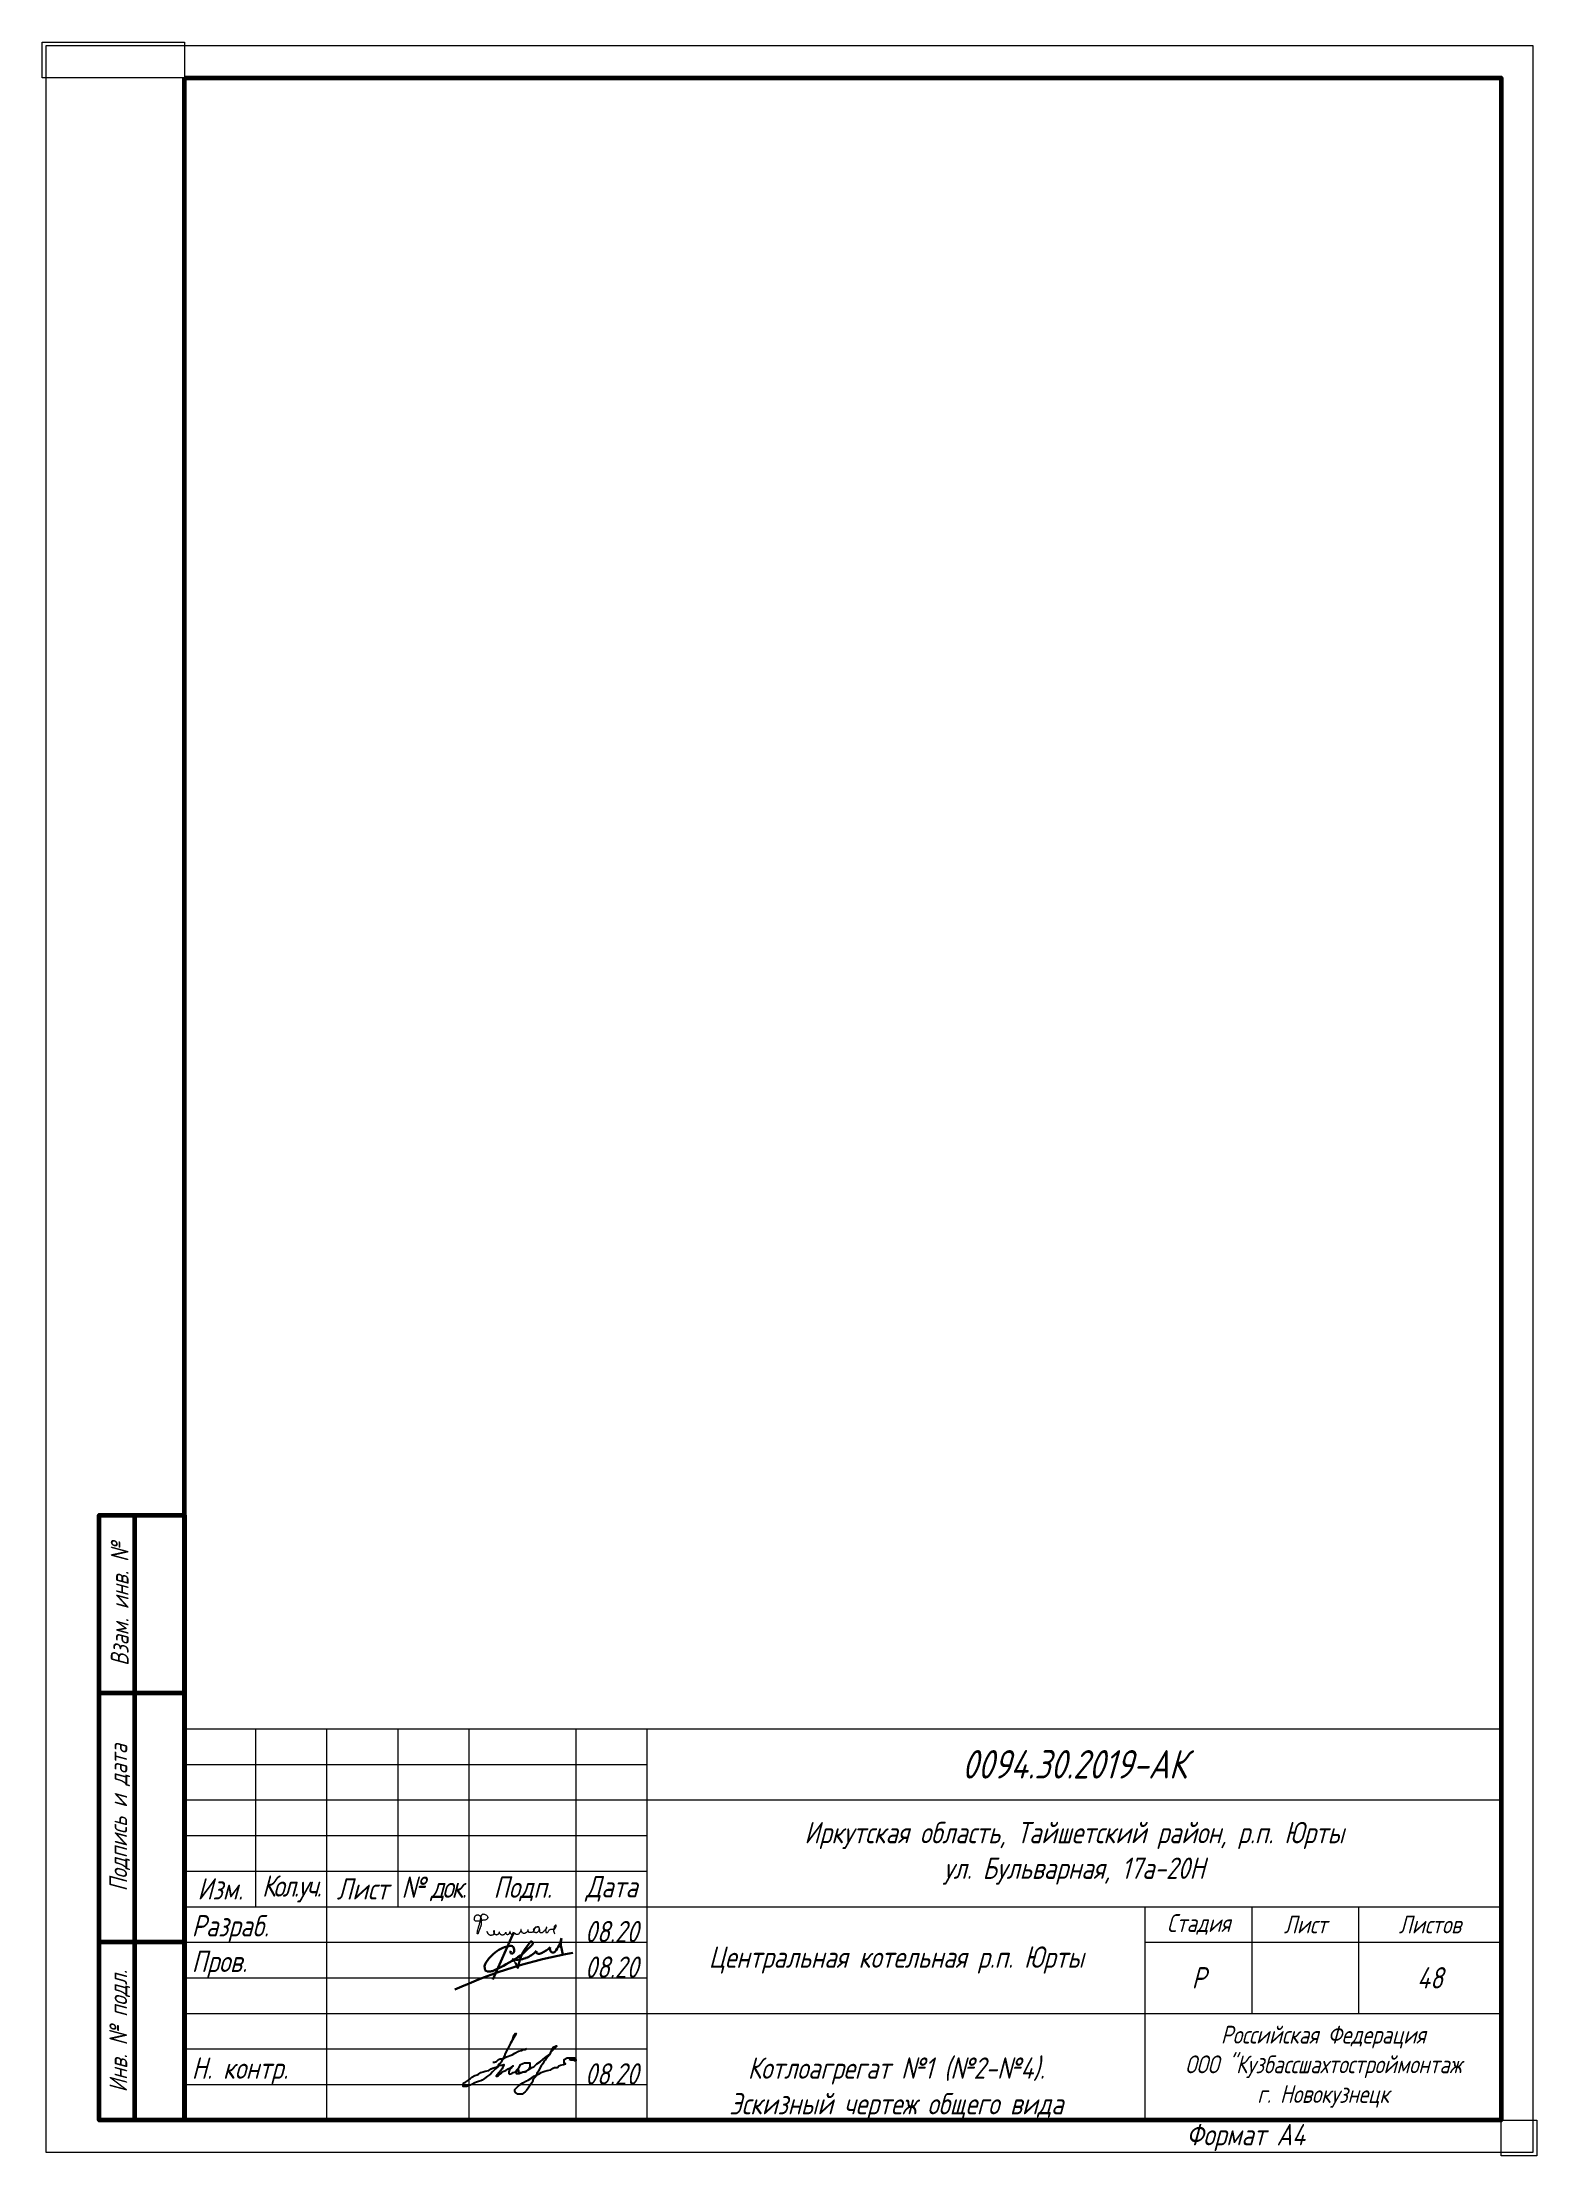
# Paper-space layout 'A4_(210x297)' of a CAD drawing. Header units: millimetres. Extents: x 0 to 210, y 0 to 297.
import ezdxf

# ---------------------------------------------------------------- set-up
doc = ezdxf.new("R2010")
doc.units = ezdxf.units.MM
doc.layers.get('0').update_dxf_attribs({"color": 250, "lineweight": 60})
doc.layers.get('Defpoints').update_dxf_attribs({"color": 170, "lineweight": 5})
for name, color, linetype, lineweight in [('По умолчанию', 7, 'Continuous', 0), ('Подоснова', 7, 'Continuous', 20), ('Сплошная тонкая S_3', 250, 'Continuous', 20), ('Штамп_Подписи', 5, 'Continuous', 20), ('Штамп_Текст', 7, 'Continuous', 20)]:
    doc.layers.add(name, color=color, linetype=linetype, lineweight=lineweight)
doc.styles.add('ASKO 2_5', font='', dxfattribs={"oblique": 15, "height": 2.5})
doc.styles.add('ASKO_3', font='', dxfattribs={"oblique": 15, "height": 3})
doc.styles.add('ASKO_4', font='', dxfattribs={"oblique": 15, "height": 4})
doc.styles.get('ASKO 2_5').set_extended_font_data('GOST type A')
doc.styles.get('ASKO_3').set_extended_font_data('GOST type A')
doc.styles.get('ASKO_4').set_extended_font_data('GOST type A')

# ---------------------------------------------------------------- blocks, each defined once
blk = doc.blocks.new('*U32')
for p, q in [((-7, 0), (-7, 85)), ((0, 60), (-12, 60)), ((0, 25), (-12, 25))]:
    blk.add_line(p, q)
blk.add_lwpolyline([(0, 0), (-12, 0), (-12, 85), (0, 85)], close=True)
at = {"layer": 'Штамп_Текст', "char_height": 2.5, "attachment_point": 5, "rotation": 90, "style": 'ASKO 2_5'}
for s, insert, width in [('Взам. инв. №', (-9.12, 72.5), 25), ('Подпись и дата', (-9.12, 42.5), 35), ('Инв. № подл.', (-9.12, 12.5), 25)]:
    blk.add_mtext(s, dxfattribs=dict(at, insert=insert, width=width))
blk = doc.blocks.new('Наумов_Роспись')
at = {"layer": 'По умолчанию', "color": 5, "lineweight": 30}
for p, q in [((0.3, 9.89), (-5.55, -3.41)), ((3.62, 4.55), (5.45, 6.35)), ((4.91, 7.07), (3.73, 5.62)), ((-5.47, -0.92), (-2.64, 0.47)), ((13.6, 5.81), (14.12, 3.6))]:
    blk.add_line(p, q, dxfattribs=at)
for centre, radius, start, end in [((0.28, -1.89), 8, 96.44203, 121.79931), ((-0.48, 5.06), 1, 49.92869, 97.49653), ((5.25, 6.85), 0.411, 53.57265, 147.3861), ((5.04, 6.79), 0.603, 313.57713, 40.41208), ((6.01, 9.58), 7.81, 319.10362, 349.11422), ((17.74, 6.87), 4.27, 162.04408, 194.43446), ((41.26, -132.51), 138.78, 100.09856, 114.49215), ((-5.52, 0.11), 2.39, 145.19764, 203.4603), ((2.53, -5.35), 12.12, 122.20897, 145.7047), ((-16.61, 28.73), 31.53, 296.30921, 309.91265), ((-0.08, 4.33), 0.543, 146.90226, 238.79596), ((-0.21, 4.43), 0.582, 255.23205, 321.98876), ((1.25, 8.53), 6.36, 257.60765, 292.3983), ((-1.36, 4.87), 1.79, 333.5, 32.12265), ((-2.98, -1.11), 4.47, 12.81881, 31.85517), ((14.95, -2.14), 13.64, 145.32804, 171.50989), ((1.26, 9.44), 7.2, 289.65652, 318.2304), ((7.09, 4.4), 0.519, 152.06977, 254.24063), ((7.34, 5.58), 1.73, 256.95818, 296.51223), ((5.45, 10.57), 7.05, 292.1229, 316.07224), ((11.59, 5.23), 1.15, 157.52812, 239.09523), ((11.3, 4.93), 0.762, 246.04082, 322.30374), ((-6.73, 0.41), 1.58, 231.80022, 276.98188), ((-6.78, 2.31), 3.49, 274.00848, 292.02547), ((1.42, -0.1), 0.0425, 204.21352, 328.0279)]:
    blk.add_arc(centre, radius, start, end, dxfattribs=at)
at = {"layer": 'По умолчанию', "color": 5, "lineweight": 15}
blk.add_arc((-2.98, -1.11), 4.47, 31.85517, 50.15491, dxfattribs=at)
blk = doc.blocks.new('_Фишман')
at = {"color": 5}
blk.add_open_spline([(1.46, 1.32), (1.58, 1.57), (1.67, 1.89), (1.7, 1.98), (1.75, 2.04), (1.82, 2.26), (1.85, 2.34), (1.87, 2.43), (1.88, 2.5), (1.91, 2.61), (1.9, 2.72), (1.89, 2.77), (1.88, 3), (1.89, 3.11), (1.89, 3.19), (1.89, 3.33), (1.89, 3.34), (1.89, 3.46), (1.83, 3.64), (1.81, 3.66), (1.78, 3.77), (1.76, 3.82), (1.64, 3.87), (1.54, 3.93), (1.33, 3.99), (1.22, 3.89), (1.14, 3.87), (1.1, 3.81), (1.03, 3.68), (1, 3.63), (0.96, 3.5), (0.94, 3.43), (0.94, 3.27), (0.97, 3.16), (1.04, 3.12), (1.1, 3.08), (1.32, 3.01), (1.47, 3.06), (1.65, 3.02), (1.72, 3.11), (1.82, 3.15), (1.92, 3.17), (2.06, 3.15), (2.14, 3.2), (2.25, 3.16), (2.34, 3.19), (2.4, 3.19), (2.44, 3.2), (2.65, 3.31), (2.76, 3.39), (2.82, 3.48), (2.84, 3.57), (2.83, 3.64), (2.8, 3.69), (2.73, 3.89), (2.55, 3.95), (2.38, 4.04), (2.3, 4.06), (2.16, 4.06), (2.12, 4.06), (2.05, 4.05), (2.01, 3.91), (1.93, 3.8), (1.9, 3.7), (1.86, 3.54), (1.81, 3.37), (1.78, 3.27), (1.8, 3.21), (1.8, 3.04), (1.76, 2.92), (1.74, 2.88), (1.68, 2.72), (1.65, 2.58), (1.61, 2.43), (1.58, 2.33), (1.55, 2.24), (1.52, 2.13), (1.47, 1.96), (1.44, 1.84), (1.44, 1.8), (1.37, 1.66), (1.39, 1.55), (1.36, 1.46), (1.34, 1.2), (1.46, 1.32), (1.46, 1.32)], degree=3, dxfattribs=at)
blk.add_open_spline([(2.72, 1.65), (2.72, 1.47), (2.84, 1.28), (2.93, 1.22), (2.99, 1.19), (3.06, 1.13), (3.17, 1.1), (3.3, 1.1), (3.41, 1.11), (3.6, 1.14), (3.66, 1.19), (3.73, 1.35), (3.77, 1.44), (3.79, 1.52), (3.79, 1.6), (3.79, 1.67), (3.72, 1.69), (3.66, 1.69), (3.63, 1.59), (3.67, 1.5), (3.7, 1.43), (3.73, 1.3), (3.77, 1.26), (3.82, 1.22), (3.88, 1.2), (3.91, 1.2), (4.02, 1.14), (4.13, 1.16), (4.17, 1.18), (4.21, 1.21), (4.26, 1.22), (4.34, 1.25), (4.43, 1.32), (4.45, 1.4), (4.48, 1.49), (4.5, 1.56), (4.46, 1.56), (4.41, 1.5), (4.4, 1.46), (4.45, 1.38), (4.57, 1.25), (4.61, 1.23), (4.65, 1.18), (4.79, 1.14), (4.81, 1.15), (4.91, 1.13), (4.98, 1.15), (5.09, 1.18), (5.16, 1.21), (5.23, 1.28), (5.27, 1.31), (5.34, 1.4), (5.38, 1.44), (5.38, 1.46), (5.38, 1.46), (5.38, 1.51), (5.39, 1.5), (5.37, 1.46), (5.37, 1.46), (5.38, 1.46), (5.36, 1.39), (5.36, 1.32), (5.36, 1.3), (5.44, 1.26), (5.44, 1.23), (5.54, 1.2), (5.55, 1.2), (5.57, 1.19), (5.75, 1.21), (5.83, 1.27), (5.86, 1.29), (5.87, 1.33), (5.89, 1.4), (5.91, 1.45), (5.92, 1.48), (5.97, 1.56), (5.98, 1.62), (5.91, 1.61), (5.94, 1.47), (5.98, 1.43), (6.04, 1.31), (6.14, 1.21), (6.16, 1.2), (6.23, 1.18), (6.28, 1.17), (6.33, 1.15), (6.39, 1.13), (6.42, 1.14), (6.48, 1.19), (6.52, 1.24), (6.59, 1.3), (6.68, 1.4), (6.67, 1.35), (6.69, 1.32), (6.74, 1.27), (6.78, 1.24), (6.88, 1.21), (7, 1.21), (7.12, 1.24), (7.23, 1.28), (7.28, 1.35), (7.31, 1.44), (7.33, 1.47), (7.38, 1.49), (7.42, 1.56), (7.45, 1.6), (7.47, 1.65), (7.48, 1.68), (7.51, 1.75), (7.55, 1.89), (7.54, 1.9), (7.51, 1.9), (7.45, 1.88), (7.47, 1.75), (7.52, 1.68), (7.56, 1.66), (7.55, 1.59), (7.57, 1.56), (7.6, 1.52), (7.66, 1.44), (7.83, 1.35), (7.97, 1.34), (8.06, 1.38), (8.21, 1.45), (8.25, 1.49), (8.27, 1.5), (8.36, 1.55), (8.45, 1.64), (8.49, 1.74), (8.51, 1.84), (8.48, 1.85), (8.44, 1.73), (8.5, 1.63), (8.51, 1.58), (8.61, 1.51), (8.66, 1.49), (8.8, 1.48), (8.9, 1.5), (8.97, 1.49), (8.99, 1.51), (9.09, 1.53), (9.13, 1.54), (9.22, 1.55), (9.26, 1.55), (9.32, 1.55), (9.31, 1.64), (9.37, 1.81), (9.4, 1.9), (9.42, 1.98), (9.44, 2.04), (9.51, 2.12), (9.61, 2.22), (9.67, 2.25), (9.7, 2.24), (9.86, 2.26), (9.96, 2.28), (9.98, 2.26), (10.03, 2.08), (10.05, 1.98), (10.01, 1.71), (10, 1.68), (9.94, 1.58), (9.84, 1.49), (9.74, 1.46), (9.63, 1.41), (9.53, 1.44), (9.43, 1.48), (9.34, 1.49), (9.33, 1.5), (9.3, 1.53), (9.31, 1.72), (9.25, 1.87), (9.34, 2), (9.36, 2.06), (9.42, 2.11), (9.49, 2.16), (9.6, 2.27), (9.7, 2.26), (9.85, 2.29), (9.93, 2.31), (10, 2.19), (10.05, 2.07), (10.05, 2.03), (10.07, 1.97), (10.07, 1.95), (10.09, 1.83), (10.09, 1.81), (10.1, 1.71), (10.1, 1.68), (10.1, 1.64), (10.12, 1.52), (10.13, 1.49), (10.24, 1.45), (10.37, 1.44), (10.49, 1.47), (10.55, 1.49), (10.58, 1.5), (10.69, 1.65), (10.81, 1.71), (10.9, 1.79), (10.94, 1.85), (10.98, 1.9), (11.15, 2.16), (11.14, 2.23), (11.07, 2.2), (11.01, 2.01), (10.98, 1.92), (10.96, 1.84), (10.96, 1.76), (10.98, 1.62), (11, 1.52), (11, 1.5), (11, 1.48), (11.07, 1.46), (11.22, 1.48), (11.32, 1.52), (11.39, 1.73), (11.48, 1.87), (11.69, 1.94), (12.05, 1.91), (12.19, 1.92), (12.29, 2.01), (12.31, 2.05), (12.35, 2.14), (12.41, 2.29), (12.44, 2.33), (12.46, 2.42), (12.46, 2.47), (12.38, 2.49), (12.35, 2.49), (12.22, 2.42), (12.17, 2.29), (12.16, 2.24), (12.16, 2.2), (12.15, 2.17), (12.14, 2.05), (12.09, 1.8), (12.07, 1.7), (12.09, 1.59), (12.13, 1.52), (12.15, 1.44), (12.17, 1.36), (12.25, 1.31)], degree=3, knots=[0, 0, 0, 0, 1, 2, 3, 4, 5, 6, 7, 8, 9, 10, 11, 12, 13, 14, 15, 16, 17, 18, 19, 20, 21, 22, 23, 24, 25, 26, 27, 28, 29, 30, 31, 32, 33, 34, 35, 36, 37, 38, 39, 40, 41, 42, 43, 44, 45, 46, 47, 48, 49, 50, 51, 51.759025, 52, 53, 53.278285, 54, 54.003137, 54.050191, 55, 56, 57, 58, 59, 60, 61, 62, 63, 64, 65, 66, 67, 68, 69, 70, 71, 72, 73, 74, 75, 76, 77, 78, 79, 80, 81, 82, 83, 84, 85, 86, 87, 88, 89, 90, 91, 92, 93, 94, 95, 96, 97, 98, 99, 100, 101, 102, 103, 104, 105, 106, 107, 108, 109, 110, 111, 112, 113, 114, 115, 116, 117, 118, 119, 120, 121, 122, 123, 124, 125, 126, 127, 128, 129, 130, 131, 132, 133, 134, 135, 136, 137, 138, 139, 140, 141, 142, 143, 144, 145, 146, 147, 148, 149, 150, 151, 152, 153, 154, 155, 156, 157, 158, 159, 160, 161, 162, 163, 164, 165, 166, 167, 168, 169, 170, 171, 172, 173, 174, 175, 176, 177, 178, 179, 180, 181, 182, 183, 184, 185, 186, 187, 188, 189, 190, 191, 192, 193, 194, 195, 196, 197, 198, 199, 200, 201, 202, 203, 204, 205, 206, 207, 208, 209, 210, 211, 212, 213, 214, 215, 216, 217, 218, 219, 220, 221, 222, 223, 224, 225, 226, 227, 228, 229, 230, 231, 232, 233, 234, 235, 236, 236, 236, 236], dxfattribs=at)
blk = doc.blocks.new('*U60')
for p, q in [((-175, 30), (-175, 55)), ((-165, 0), (-165, 55)), ((-155, 30), (-155, 55)), ((-145, 0), (-145, 55)), ((-130, 0), (-130, 55)), ((-120, 0), (-120, 55)), ((-120, 45), (0, 45)), ((-185, 35), (-120, 35)), ((-185, 30), (0, 30)), ((-50, 0), (-50, 30)), ((-35, 15), (-35, 30)), ((-20, 15), (-20, 30)), ((-50, 25), (0, 25)), ((-120, 15), (0, 15))]:
    blk.add_line(p, q)
at = {"lineweight": 20}
for p, q in [((-185, 50), (-120, 50)), ((-185, 45), (-120, 45)), ((-185, 40), (-120, 40)), ((-185, 25), (-120, 25)), ((-185, 20), (-120, 20)), ((-185, 15), (-120, 15)), ((-185, 10), (-120, 10)), ((-185, 5), (-120, 5))]:
    blk.add_line(p, q, dxfattribs=at)
blk.add_lwpolyline([(-185, 55), (0, 55), (0, 0), (-185, 0)], close=True)
at = {"layer": 'Штамп_Подписи', "color": 166, "lineweight": 25}
for points in [[(-138.51, 12.16), (-138.71, 11.95), (-138.82, 11.75), (-138.92, 11.33), (-139.13, 10.92), (-138.4, 12.16), (-139.23, 10.71), (-139.33, 10.51), (-139.64, 9.99), (-139.96, 9.37), (-140.06, 9.06), (-140.27, 8.64), (-140.58, 8.12), (-140.89, 7.81), (-140.99, 7.5), (-141.3, 7.19), (-141.72, 6.78), (-142.03, 6.47), (-142.44, 6.16), (-142.85, 5.85), (-143.17, 5.64), (-143.37, 5.54), (-143.68, 5.43), (-143.99, 5.33), (-144.2, 5.23), (-144.62, 5.02), (-145.13, 4.81), (-145.34, 4.71), (-145.86, 4.71), (-145.86, 4.92), (-145.75, 5.23), (-145.55, 5.33), (-145.24, 5.54), (-145.03, 5.74), (-144.82, 5.85), (-144.62, 6.05), (-144.2, 6.26), (-143.89, 6.36), (-143.68, 6.47), (-143.37, 6.68), (-143.06, 6.78), (-142.75, 6.88), (-142.23, 6.99), (-141.92, 7.19), (-141.72, 7.3), (-141.41, 7.4), (-141.09, 7.5), (-140.89, 7.61), (-140.68, 7.71), (-140.47, 7.71), (-140.16, 7.81), (-140.16, 7.71), (-140.27, 7.5), (-140.37, 7.19), (-140.58, 6.99), (-140.78, 6.68), (-141.09, 6.36), (-141.2, 6.16), (-141.09, 6.16), (-140.89, 6.26), (-140.58, 6.57), (-140.37, 6.78), (-140.16, 6.88), (-139.85, 6.99), (-139.54, 7.19), (-139.33, 7.3), (-139.13, 7.4), (-138.82, 7.61), (-139.02, 7.5), (-139.13, 7.3), (-139.33, 7.09), (-139.44, 6.78), (-139.44, 6.57), (-139.33, 6.47), (-139.02, 6.57), (-138.82, 6.68), (-138.51, 6.78), (-138.3, 7.09), (-138.09, 7.09), (-138.09, 6.78), (-137.88, 6.68), (-137.68, 6.68), (-137.47, 6.78), (-137.16, 6.78), (-136.95, 6.88), (-136.74, 7.09), (-136.54, 7.3), (-136.43, 7.5), (-136.43, 8.02), (-137.26, 8.02), (-137.47, 7.92), (-137.88, 7.71), (-138.09, 7.3), (-138.3, 7.09), (-138.4, 6.78), (-138.4, 6.57), (-137.99, 6.57), (-137.68, 6.68), (-137.37, 6.78), (-137.06, 6.88), (-136.74, 7.09), (-136.23, 7.4), (-135.92, 7.5), (-135.5, 7.92), (-134.98, 8.23), (-134.67, 8.54), (-134.16, 8.95), (-133.64, 9.26), (-133.53, 9.57), (-133.22, 9.88), (-133.02, 10.09), (-132.71, 10.4), (-132.81, 10.4), (-133.22, 10.19), (-133.43, 9.88), (-133.64, 9.37), (-133.84, 9.16), (-133.95, 8.95), (-134.26, 8.54), (-134.47, 8.33), (-134.67, 7.92), (-134.88, 7.61), (-135.09, 7.3), (-135.29, 6.88), (-135.5, 6.57), (-135.61, 6.16), (-136.02, 5.74), (-136.12, 5.43), (-136.23, 5.23), (-136.43, 4.92), (-136.74, 4.5), (-136.95, 4.19), (-137.16, 3.98), (-137.37, 3.78), (-137.57, 3.67), (-138.19, 3.67), (-138.51, 3.88), (-138.61, 4.09), (-138.61, 4.29), (-138.19, 4.71), (-137.99, 4.92), (-137.47, 5.23), (-136.95, 5.54), (-136.74, 5.64), (-136.23, 5.95), (-135.92, 6.16), (-135.71, 6.26), (-135.5, 6.36), (-135.29, 6.47), (-134.88, 6.68), (-134.67, 6.78), (-134.36, 6.88), (-134.05, 6.99), (-133.53, 7.09), (-133.22, 7.3), (-133.02, 7.4), (-132.6, 7.4), (-132.4, 7.61), (-132.19, 7.71), (-131.77, 7.81), (-131.46, 7.92), (-131.67, 8.02), (-131.67, 8.54), (-131.26, 8.75), (-130.22, 8.75), (-130.01, 8.54), (-130.01, 8.33), (-130.22, 8.33), (-130.22, 8.44), (-130.74, 8.44), (-130.95, 8.54)], [(-141.69, 8.13), (-141.43, 8.13), (-141.17, 8.25), (-140.91, 8.51), (-140.65, 8.64), (-140.27, 8.64), (-139.75, 8.9), (-138.97, 9.16), (-138.59, 9.42), (-138.07, 9.68), (-137.68, 9.8), (-137.42, 9.93), (-137.16, 9.93), (-136.91, 10.06)]]:
    blk.add_lwpolyline(points, dxfattribs=at)
blk.add_blockref('_Фишман', (-145.23, 24.91))
at = {"color": 5, "linetype": 'Continuous', "lineweight": 35, "xscale": 0.5, "yscale": 0.5, "zscale": 0.5}
blk.add_blockref('Наумов_Роспись', (-138.89, 21.46), dxfattribs=at)
at = {"style": 'ASKO_3', "oblique": 15}
for tag, p in [('РАЗРАБ', (-161.48, 26.21)), ('ПРОВ', (-161.48, 21.21)), ('н.контр', (-161.48, 6.21))]:
    blk.add_attdef(tag, p, '', height=3, dxfattribs=at)
at = {"layer": 'Штамп_Текст'}
for s, insert, char_height, width, attachment_point, style in [('{\\fGOST type A|b1|i1|c204|p34;\\Q1;0094.30.2019-АК}', (-60, 50), 4, 120, 5, 'ASKO_4'), ('Иркутская область, Тайшетский район, р.п. Юрты\\Pул. Бульварная, 17а-20Н', (-60, 37.5), 3, 120, 5, 'ASKO_3'), ('Изм.', (-180, 32.5), 3, 10, 5, 'ASKO_3'), ('{\\T0.8;Кол.уч.}', (-170, 32.5), 3, 10, 5, 'ASKO_3'), ('Лист', (-160, 32.5), 3, 10, 5, 'ASKO_3'), ('{\\T0.8;№ док.}', (-150, 32.5), 3, 18.5017, 5, 'ASKO_3'), ('Подп.', (-137.5, 32.5), 3, 15, 5, 'ASKO_3'), ('Дата', (-125, 32.5), 3, 10, 5, 'ASKO_3'), ('\\pi0.99999;Разраб.', (-185, 25), 3, 20, 7, 'ASKO_3'), ('08.20', (-125, 25), 3, 10, 8, 'ASKO_3'), ('Стадия', (-42.5, 27.5), 2.5, 15, 5, 'ASKO 2_5'), ('Лист', (-27.5, 27.5), 2.5, 15, 5, 'ASKO 2_5'), ('Листов', (-10, 27.5), 2.5, 20, 5, 'ASKO 2_5'), ('\\pi0.99999;Пров.', (-185, 20), 3, 20, 7, 'ASKO_3'), ('Центральная котельная р.п. Юрты', (-85, 22.5), 3, 70, 5, 'ASKO_3'), ('08.20', (-125, 20), 3, 10, 8, 'ASKO_3'), ('Р', (-42.5, 20), 3, 15, 5, 'ASKO_3'), ('48', (-10, 20), 3, 20, 5, 'ASKO_3'), ('Российская Федерация\\PООО "Кузбассшахтостроймонтаж\\Pг. Новокузнецк', (-25, 7.5), 2.5, 50, 5, 'ASKO 2_5'), ('Котлоагрегат №1 (№2-№4).\\PЭскизный чертеж общего вида', (-85, 0), 3, 70, 8, 'ASKO_3'), ('\\pi0.99999;Н. контр.', (-185, 5), 3, 20, 7, 'ASKO_3'), ('08.20', (-125, 5), 3, 10, 8, 'ASKO_3')]:
    blk.add_mtext(s, dxfattribs=dict(at, insert=insert, char_height=char_height, width=width, attachment_point=attachment_point, style=style))

psp = doc.layouts.new('A4_(210x297)')

# ---------------------------------------------------------------- linework, layer by layer
psp.add_lwpolyline([(20, 292), (205, 292), (205, 5), (20, 5)], close=True)
at = {"layer": 'Defpoints', "ltscale": 500}
for points in [[(0, 297), (20, 297), (20, 292), (0, 292)], [(205, 5), (210, 5), (210, 0), (205, 0)]]:
    psp.add_lwpolyline(points, close=True, dxfattribs=at)
at = {"layer": 'Сплошная тонкая S_3'}
psp.add_lwpolyline([(0.5, 0.5), (209.5, 0.5), (209.5, 296.5), (0.5, 296.5)], close=True, dxfattribs=at)

# ---------------------------------------------------------------- block references
at = {"ltscale": 0.3}
psp.add_blockref('*U32', (20, 5), dxfattribs=at)
at = {"layer": 'Подоснова'}
psp.add_blockref('*U60', (205, 5), dxfattribs=at)

# ---------------------------------------------------------------- texts
at = {"insert": (160.75, 4.46), "char_height": 3, "attachment_point": 1, "style": 'ASKO_3'}
psp.add_mtext_dynamic_manual_height_columns('Формат А4', width=28.477, gutter_width=15, heights=[0], dxfattribs=at)

doc.saveas('drawing.dxf')
